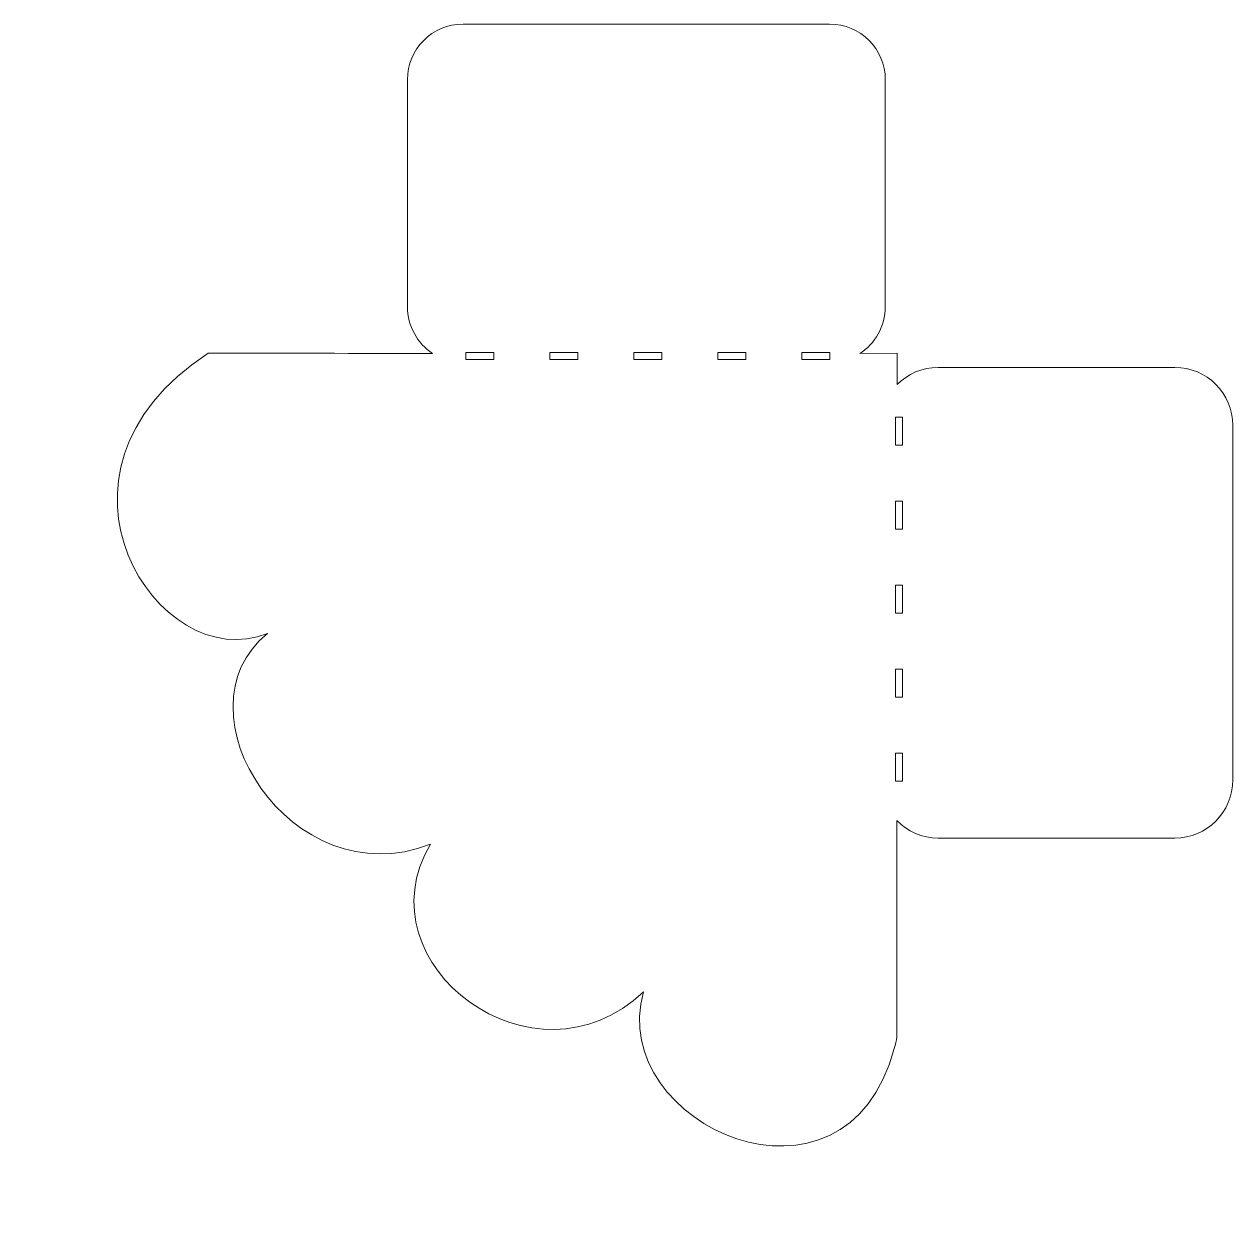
# Model space of a CAD drawing. Header units: centimetres. Extents: x -1.69 to 1.45, y -1.68 to 1.46.
import ezdxf

# ---------------------------------------------------------------- set-up
doc = ezdxf.new("R2010")
doc.units = ezdxf.units.CM
doc.header["$MEASUREMENT"] = 0
doc.layers.add('Layer 1', color=7, linetype='Continuous')

msp = doc.modelspace()

# ---------------------------------------------------------------- linework, layer by layer
at = {"layer": 'Layer 1', "color": 252, "lineweight": 13}
for points, knots in [([(-0.55125, 1.45863), (-0.63145, 1.45863), (-0.69569, 1.39441), (-0.69569, 1.31422), (-0.69569, 1.31422), (-0.69569, 1.31422), (-0.69569, 0.72406), (-0.69569, 0.72406), (-0.69569, 0.72406), (-0.69569, 0.6732), (-0.66976, 0.62819), (-0.63028, 0.60239), (-0.63028, 0.60239), (-0.82472, 0.60257), (-1.01919, 0.60296), (-1.21363, 0.60296), (-1.21363, 0.60296), (-1.69218, 0.2908), (-1.34187, -0.24134), (-1.05938, -0.12569), (-1.05938, -0.12569), (-1.30888, -0.32646), (-0.99681, -0.81525), (-0.63621, -0.67393), (-0.63621, -0.67393), (-0.82052, -0.98791), (-0.3639, -1.32655), (-0.08228, -1.05779), (-0.08228, -1.05779), (-0.17949, -1.40561), (0.44551, -1.67922), (0.56936, -1.20503), (0.56936, -1.20503), (0.57772, -1.18527), (0.57724, -1.16346), (0.57619, -1.14478), (0.57619, -1.14478), (0.57619, -1.14478), (0.57675, -0.6126), (0.57675, -0.6126), (0.57675, -0.6126), (0.60408, -0.64051), (0.64186, -0.65808), (0.6842, -0.65808), (0.6842, -0.65808), (0.6842, -0.65808), (1.29938, -0.65808), (1.29938, -0.65808), (1.29938, -0.65808), (1.38294, -0.65808), (1.45006, -0.5904), (1.45006, -0.50684), (1.45006, -0.50684), (1.45006, -0.50684), (1.45006, 0.41534), (1.45006, 0.41534), (1.45006, 0.41534), (1.45006, 0.49888), (1.38294, 0.56601), (1.29938, 0.56601), (1.29938, 0.56601), (1.29938, 0.56601), (0.6842, 0.56601), (0.6842, 0.56601), (0.6842, 0.56601), (0.64216, 0.56601), (0.60461, 0.54924), (0.57733, 0.52166), (0.57733, 0.52166), (0.57733, 0.52166), (0.57733, 0.60334), (0.57733, 0.60334), (0.57733, 0.60334), (0.57733, 0.60334), (0.4801, 0.60182), (0.4801, 0.60182), (0.4801, 0.60182), (0.52016, 0.62751), (0.54662, 0.67273), (0.54662, 0.72406), (0.54662, 0.72406), (0.54662, 0.72406), (0.54662, 1.31422), (0.54662, 1.31422), (0.54662, 1.31422), (0.54662, 1.39441), (0.48182, 1.45863), (0.40165, 1.45863), (0.40165, 1.45863), (0.40165, 1.45863), (-0.55125, 1.45863), (-0.55125, 1.45863), (-0.55125, 1.45863), (-0.55125, 1.45863), (-0.55125, 1.45863), (-0.55125, 1.45863)], [0, 0, 0, 0, 0.04, 0.04, 0.04, 0.04, 0.08, 0.08, 0.08, 0.08, 0.12, 0.12, 0.12, 0.12, 0.16, 0.16, 0.16, 0.16, 0.2, 0.2, 0.2, 0.2, 0.24, 0.24, 0.24, 0.24, 0.28, 0.28, 0.28, 0.28, 0.32, 0.32, 0.32, 0.32, 0.36, 0.36, 0.36, 0.36, 0.4, 0.4, 0.4, 0.4, 0.44, 0.44, 0.44, 0.44, 0.48, 0.48, 0.48, 0.48, 0.52, 0.52, 0.52, 0.52, 0.56, 0.56, 0.56, 0.56, 0.6, 0.6, 0.6, 0.6, 0.64, 0.64, 0.64, 0.64, 0.68, 0.68, 0.68, 0.68, 0.72, 0.72, 0.72, 0.72, 0.76, 0.76, 0.76, 0.76, 0.8, 0.8, 0.8, 0.8, 0.84, 0.84, 0.84, 0.84, 0.88, 0.88, 0.88, 0.88, 0.92, 0.92, 0.92, 0.92, 1, 1, 1, 1]), ([(-0.54387, 0.60523), (-0.54387, 0.60523), (-0.47111, 0.60523), (-0.47111, 0.60523), (-0.47111, 0.60523), (-0.47111, 0.60523), (-0.47111, 0.58704), (-0.47111, 0.58704), (-0.47111, 0.58704), (-0.47111, 0.58704), (-0.54387, 0.58704), (-0.54387, 0.58704), (-0.54387, 0.58704), (-0.54387, 0.58704), (-0.54387, 0.60523), (-0.54387, 0.60523)], [0, 0, 0, 0, 0.2, 0.2, 0.2, 0.2, 0.4, 0.4, 0.4, 0.4, 0.6, 0.6, 0.6, 0.6, 1, 1, 1, 1]), ([(-0.32554, 0.60523), (-0.32554, 0.60523), (-0.25278, 0.60523), (-0.25278, 0.60523), (-0.25278, 0.60523), (-0.25278, 0.60523), (-0.25278, 0.58704), (-0.25278, 0.58704), (-0.25278, 0.58704), (-0.25278, 0.58704), (-0.32554, 0.58704), (-0.32554, 0.58704), (-0.32554, 0.58704), (-0.32554, 0.58704), (-0.32554, 0.60523), (-0.32554, 0.60523)], [0, 0, 0, 0, 0.2, 0.2, 0.2, 0.2, 0.4, 0.4, 0.4, 0.4, 0.6, 0.6, 0.6, 0.6, 1, 1, 1, 1]), ([(-0.10723, 0.60523), (-0.10723, 0.60523), (-0.03444, 0.60523), (-0.03444, 0.60523), (-0.03444, 0.60523), (-0.03444, 0.60523), (-0.03444, 0.58704), (-0.03444, 0.58704), (-0.03444, 0.58704), (-0.03444, 0.58704), (-0.10723, 0.58704), (-0.10723, 0.58704), (-0.10723, 0.58704), (-0.10723, 0.58704), (-0.10723, 0.60523), (-0.10723, 0.60523)], [0, 0, 0, 0, 0.2, 0.2, 0.2, 0.2, 0.4, 0.4, 0.4, 0.4, 0.6, 0.6, 0.6, 0.6, 1, 1, 1, 1]), ([(0.1111, 0.60523), (0.1111, 0.60523), (0.18386, 0.60523), (0.18386, 0.60523), (0.18386, 0.60523), (0.18386, 0.60523), (0.18386, 0.58704), (0.18386, 0.58704), (0.18386, 0.58704), (0.18386, 0.58704), (0.1111, 0.58704), (0.1111, 0.58704), (0.1111, 0.58704), (0.1111, 0.58704), (0.1111, 0.60523), (0.1111, 0.60523)], [0, 0, 0, 0, 0.2, 0.2, 0.2, 0.2, 0.4, 0.4, 0.4, 0.4, 0.6, 0.6, 0.6, 0.6, 1, 1, 1, 1]), ([(0.32941, 0.60523), (0.32941, 0.60523), (0.4022, 0.60523), (0.4022, 0.60523), (0.4022, 0.60523), (0.4022, 0.60523), (0.4022, 0.58704), (0.4022, 0.58704), (0.4022, 0.58704), (0.4022, 0.58704), (0.32941, 0.58704), (0.32941, 0.58704), (0.32941, 0.58704), (0.32941, 0.58704), (0.32941, 0.60523), (0.32941, 0.60523)], [0, 0, 0, 0, 0.2, 0.2, 0.2, 0.2, 0.4, 0.4, 0.4, 0.4, 0.6, 0.6, 0.6, 0.6, 1, 1, 1, 1]), ([(0.57278, 0.43637), (0.57278, 0.43637), (0.59096, 0.43637), (0.59096, 0.43637), (0.59096, 0.43637), (0.59096, 0.43637), (0.59096, 0.3636), (0.59096, 0.3636), (0.59096, 0.3636), (0.59096, 0.3636), (0.57278, 0.3636), (0.57278, 0.3636), (0.57278, 0.3636), (0.57278, 0.3636), (0.57278, 0.43637), (0.57278, 0.43637)], [0, 0, 0, 0, 0.2, 0.2, 0.2, 0.2, 0.4, 0.4, 0.4, 0.4, 0.6, 0.6, 0.6, 0.6, 1, 1, 1, 1]), ([(0.57278, 0.21805), (0.57278, 0.21805), (0.59096, 0.21805), (0.59096, 0.21805), (0.59096, 0.21805), (0.59096, 0.21805), (0.59096, 0.14527), (0.59096, 0.14527), (0.59096, 0.14527), (0.59096, 0.14527), (0.57278, 0.14527), (0.57278, 0.14527), (0.57278, 0.14527), (0.57278, 0.14527), (0.57278, 0.21805), (0.57278, 0.21805)], [0, 0, 0, 0, 0.2, 0.2, 0.2, 0.2, 0.4, 0.4, 0.4, 0.4, 0.6, 0.6, 0.6, 0.6, 1, 1, 1, 1]), ([(0.57278, -0.00028), (0.57278, -0.00028), (0.59096, -0.00028), (0.59096, -0.00028), (0.59096, -0.00028), (0.59096, -0.00028), (0.59096, -0.07307), (0.59096, -0.07307), (0.59096, -0.07307), (0.59096, -0.07307), (0.57278, -0.07307), (0.57278, -0.07307), (0.57278, -0.07307), (0.57278, -0.07307), (0.57278, -0.00028), (0.57278, -0.00028)], [0, 0, 0, 0, 0.2, 0.2, 0.2, 0.2, 0.4, 0.4, 0.4, 0.4, 0.6, 0.6, 0.6, 0.6, 1, 1, 1, 1]), ([(0.57278, -0.21861), (0.57278, -0.21861), (0.59096, -0.21861), (0.59096, -0.21861), (0.59096, -0.21861), (0.59096, -0.21861), (0.59096, -0.29137), (0.59096, -0.29137), (0.59096, -0.29137), (0.59096, -0.29137), (0.57278, -0.29137), (0.57278, -0.29137), (0.57278, -0.29137), (0.57278, -0.29137), (0.57278, -0.21861), (0.57278, -0.21861)], [0, 0, 0, 0, 0.2, 0.2, 0.2, 0.2, 0.4, 0.4, 0.4, 0.4, 0.6, 0.6, 0.6, 0.6, 1, 1, 1, 1]), ([(0.57278, -0.43692), (0.57278, -0.43692), (0.59096, -0.43692), (0.59096, -0.43692), (0.59096, -0.43692), (0.59096, -0.43692), (0.59096, -0.50971), (0.59096, -0.50971), (0.59096, -0.50971), (0.59096, -0.50971), (0.57278, -0.50971), (0.57278, -0.50971), (0.57278, -0.50971), (0.57278, -0.50971), (0.57278, -0.43692), (0.57278, -0.43692)], [0, 0, 0, 0, 0.2, 0.2, 0.2, 0.2, 0.4, 0.4, 0.4, 0.4, 0.6, 0.6, 0.6, 0.6, 1, 1, 1, 1])]:
    msp.add_open_spline(points, degree=3, knots=knots, dxfattribs=at)

doc.saveas('drawing.dxf')
